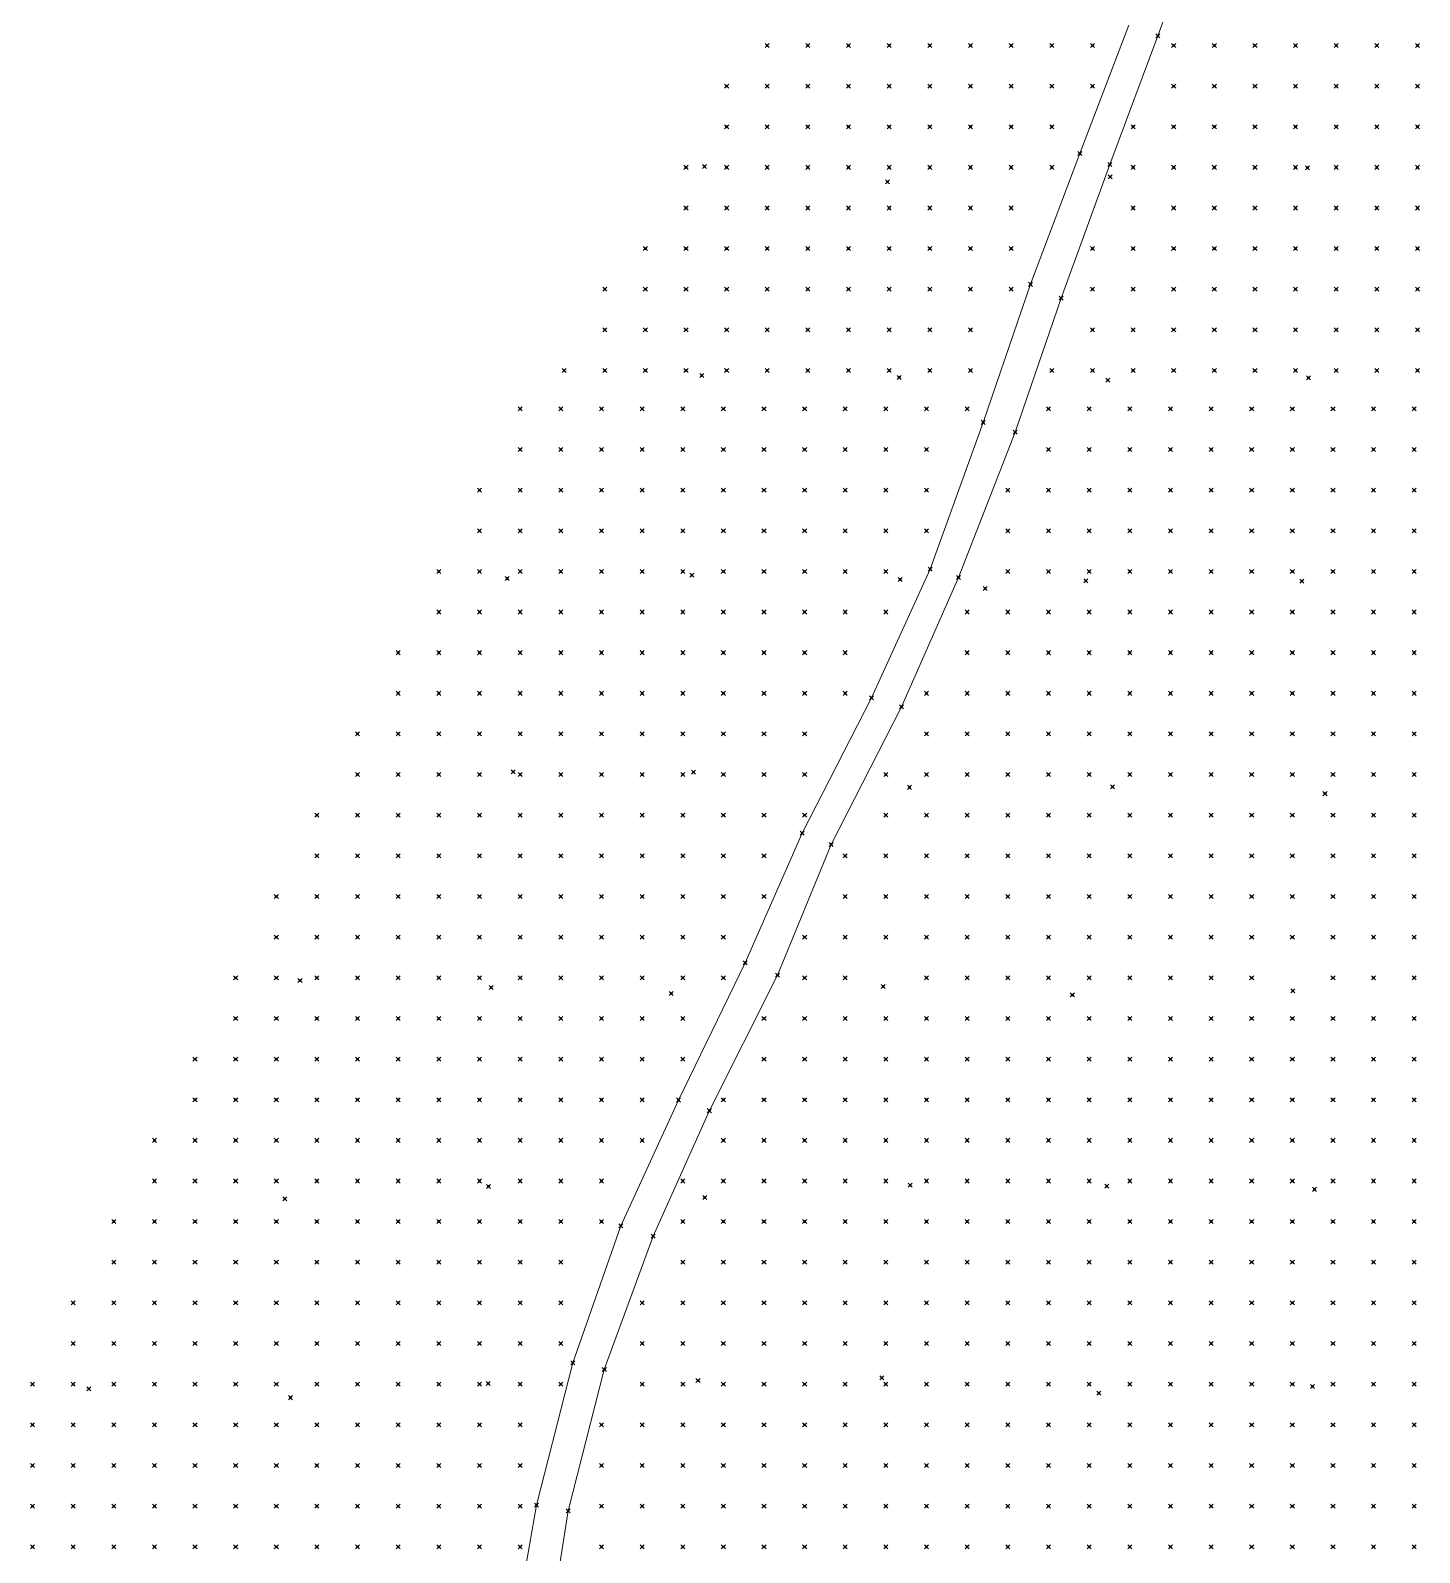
# Model space of a CAD drawing. Header units: metres. Extents: x 441556 to 446409, y 432338 to 461058.
# Drawn here: x 445358.5 to 445461, y 437478 to 437590.4 of the extents above; entities that cross this region are included whole.
import ezdxf

# ---------------------------------------------------------------- set-up
doc = ezdxf.new("R2010")
doc.units = ezdxf.units.M
doc.header["$MEASUREMENT"] = 0
doc.header["$PDMODE"] = 35
doc.header["$PDSIZE"] = 0.15
for name, color, linetype, lineweight in [('DTM-BRE-RevN_GRP_DRUM FORESTIER', 2, 'Continuous', 0), ('DTM-BRE-RevN_GRP_DRUM PIATRA', 2, 'Continuous', 0), ('DTM-NOK-RevN_LIDAR_co_lidar', 91, 'Continuous', 0), ('DTM-NOK-RevN_RTK', 32, 'Continuous', 0)]:
    doc.layers.add(name, color=color, linetype=linetype, lineweight=lineweight)

msp = doc.modelspace()

# ---------------------------------------------------------------- linework, layer by layer
at = {"layer": 'DTM-BRE-RevN_GRP_DRUM FORESTIER'}
for p, q in [((445435.901, 437581.277, 338.91), (445439.534, 437590.767, 339.29)), ((445432.261, 437571.632, 338.469), (445435.901, 437581.277, 338.91)), ((445428.781, 437561.444, 337.983), (445432.261, 437571.632, 338.469)), ((445424.861, 437550.616, 337.465), (445428.781, 437561.444, 337.983)), ((445420.537, 437541.121, 337.032), (445424.861, 437550.616, 337.465)), ((445415.414, 437531.119, 336.806), (445420.537, 437541.121, 337.032)), ((445411.202, 437521.546, 336.683), (445415.414, 437531.119, 336.806)), ((445406.292, 437511.43, 336.235), (445411.202, 437521.546, 336.683)), ((445402.034, 437502.148, 335.873), (445406.292, 437511.43, 336.235)), ((445398.491, 437492.031, 335.591), (445402.034, 437502.148, 335.873)), ((445395.8, 437481.534, 335.182), (445398.491, 437492.031, 335.591)), ((445393.929, 437470.751, 334.578), (445395.8, 437481.534, 335.182))]:
    msp.add_line(p, q, dxfattribs=at)
at = {"layer": 'DTM-BRE-RevN_GRP_DRUM PIATRA'}
for p, q in [((445441.664, 437589.969, 339.587), (445445.262, 437599.927, 339.653)), ((445438.129, 437580.479, 339.218), (445441.664, 437589.969, 339.587)), ((445434.52, 437570.601, 338.763), (445438.129, 437580.479, 339.218)), ((445431.127, 437560.721, 338.255), (445434.52, 437570.601, 338.763)), ((445426.942, 437550.002, 337.72), (445431.127, 437560.721, 338.255)), ((445422.746, 437540.452, 337.367), (445426.942, 437550.002, 337.72)), ((445417.55, 437530.298, 337.055), (445422.746, 437540.452, 337.367)), ((445413.602, 437520.647, 336.935), (445417.55, 437530.298, 337.055)), ((445408.565, 437510.645, 336.443), (445413.602, 437520.647, 336.935)), ((445404.414, 437501.382, 336.178), (445408.565, 437510.645, 336.443)), ((445400.813, 437491.544, 335.836), (445404.414, 437501.382, 336.178)), ((445398.143, 437481.119, 335.411), (445400.813, 437491.544, 335.836)), ((445396.507, 437470.64, 334.859), (445398.143, 437481.119, 335.411))]:
    msp.add_line(p, q, dxfattribs=at)
at = {"layer": 'DTM-NOK-RevN_LIDAR_co_lidar'}
for p in [(445412.839, 437589.262, 335.638), (445415.838, 437589.262, 336.121), (445418.838, 437589.262, 336.583), (445421.837, 437589.262, 336.993), (445424.837, 437589.262, 337.51), (445427.836, 437589.262, 338.003), (445430.835, 437589.262, 338.386), (445433.835, 437589.262, 338.784), (445436.834, 437589.262, 339.263), (445442.833, 437589.262, 340.041), (445445.832, 437589.262, 340.429), (445448.832, 437589.262, 340.84), (445451.831, 437589.262, 341.354), (445454.83, 437589.262, 341.798), (445457.83, 437589.262, 342.112), (445460.829, 437589.262, 342.436), (445409.84, 437586.262, 335.263), (445412.839, 437586.262, 335.743), (445415.838, 437586.262, 336.213), (445418.838, 437586.262, 336.68), (445421.837, 437586.262, 337.086), (445424.837, 437586.262, 337.597), (445427.836, 437586.262, 338.041), (445430.835, 437586.262, 338.386), (445433.835, 437586.262, 338.85), (445436.834, 437586.262, 339.25), (445442.833, 437586.262, 340.136), (445445.832, 437586.262, 340.538), (445448.832, 437586.262, 340.947), (445451.831, 437586.262, 341.433), (445454.83, 437586.262, 341.827), (445457.83, 437586.262, 342.138), (445460.829, 437586.262, 342.463), (445409.84, 437583.263, 335.385), (445412.839, 437583.263, 335.811), (445415.838, 437583.263, 336.329), (445418.838, 437583.263, 336.737), (445421.837, 437583.263, 337.175), (445424.837, 437583.263, 337.624), (445427.836, 437583.263, 338.059), (445430.835, 437583.263, 338.424), (445433.835, 437583.263, 338.899), (445439.833, 437583.263, 339.711), (445442.833, 437583.263, 340.165), (445445.832, 437583.263, 340.582), (445448.832, 437583.263, 341.029), (445451.831, 437583.263, 341.512), (445454.83, 437583.263, 341.853), (445457.83, 437583.263, 342.167), (445460.829, 437583.263, 342.471), (445406.84, 437580.264, 334.988), (445409.84, 437580.264, 335.442), (445412.839, 437580.264, 335.838), (445415.838, 437580.264, 336.333), (445418.838, 437580.264, 336.814), (445421.837, 437580.264, 337.297), (445424.837, 437580.264, 337.747), (445427.836, 437580.264, 338.093), (445430.835, 437580.264, 338.493), (445433.835, 437580.264, 338.919), (445439.833, 437580.264, 339.761), (445442.833, 437580.264, 340.198), (445445.832, 437580.264, 340.626), (445448.832, 437580.264, 341.04), (445451.831, 437580.264, 341.549), (445454.83, 437580.264, 341.885), (445457.83, 437580.264, 342.219), (445460.829, 437580.264, 342.516), (445406.84, 437577.264, 335.026), (445409.84, 437577.264, 335.453), (445412.839, 437577.264, 335.833), (445415.838, 437577.264, 336.271), (445418.838, 437577.264, 336.826), (445421.837, 437577.264, 337.408), (445424.837, 437577.264, 337.806), (445427.836, 437577.264, 338.128), (445430.835, 437577.264, 338.585), (445439.833, 437577.264, 339.801), (445442.833, 437577.264, 340.212), (445445.832, 437577.264, 340.644), (445448.832, 437577.264, 341.089), (445451.831, 437577.264, 341.551), (445454.83, 437577.264, 341.922), (445457.83, 437577.264, 342.257), (445460.829, 437577.264, 342.586), (445403.841, 437574.265, 334.656), (445406.84, 437574.265, 335.11), (445409.84, 437574.265, 335.474), (445412.839, 437574.265, 335.841), (445415.838, 437574.265, 336.286), (445418.838, 437574.265, 336.906), (445421.837, 437574.265, 337.433), (445424.837, 437574.265, 337.78), (445427.836, 437574.265, 338.158), (445430.835, 437574.265, 338.538), (445436.834, 437574.265, 339.347), (445439.833, 437574.265, 339.811), (445442.833, 437574.265, 340.238), (445445.832, 437574.265, 340.677), (445448.832, 437574.265, 341.088), (445451.831, 437574.265, 341.545), (445454.83, 437574.265, 341.973), (445457.83, 437574.265, 342.277), (445460.829, 437574.265, 342.649), (445400.842, 437571.266, 334.325), (445403.841, 437571.266, 334.752), (445406.84, 437571.266, 335.159), (445409.84, 437571.266, 335.515), (445412.839, 437571.266, 335.899), (445415.838, 437571.266, 336.404), (445418.838, 437571.266, 337.041), (445421.837, 437571.266, 337.462), (445424.837, 437571.266, 337.776), (445427.836, 437571.266, 338.227), (445430.835, 437571.266, 338.55), (445436.834, 437571.266, 339.384), (445439.833, 437571.266, 339.813), (445442.833, 437571.266, 340.26), (445445.832, 437571.266, 340.701), (445448.832, 437571.266, 341.104), (445451.831, 437571.266, 341.553), (445454.83, 437571.266, 341.981), (445457.83, 437571.266, 342.308), (445460.829, 437571.266, 342.714), (445400.842, 437568.266, 334.396), (445403.841, 437568.266, 334.853), (445406.84, 437568.266, 335.193), (445409.84, 437568.266, 335.525), (445412.839, 437568.266, 335.934), (445415.838, 437568.266, 336.488), (445418.838, 437568.266, 337.044), (445421.837, 437568.266, 337.453), (445424.837, 437568.266, 337.762), (445427.836, 437568.266, 338.2), (445436.834, 437568.266, 339.37), (445439.833, 437568.266, 339.785), (445442.833, 437568.266, 340.195), (445445.832, 437568.266, 340.667), (445448.832, 437568.266, 341.109), (445451.831, 437568.266, 341.531), (445454.83, 437568.266, 341.931), (445457.83, 437568.266, 342.303), (445460.829, 437568.266, 342.758), (445397.842, 437565.267, 334.026), (445400.842, 437565.267, 334.449), (445403.841, 437565.267, 334.84), (445406.84, 437565.267, 335.168), (445409.84, 437565.267, 335.512), (445412.839, 437565.267, 335.968), (445415.838, 437565.267, 336.543), (445418.838, 437565.267, 337.033), (445421.837, 437565.267, 337.363), (445424.837, 437565.267, 337.8), (445427.836, 437565.267, 338.153), (445433.835, 437565.267, 338.906), (445436.834, 437565.267, 339.346), (445439.833, 437565.267, 339.745), (445442.833, 437565.267, 340.203), (445445.832, 437565.267, 340.677), (445448.832, 437565.267, 341.125), (445451.831, 437565.267, 341.524), (445454.83, 437565.267, 341.918), (445457.83, 437565.267, 342.33), (445460.829, 437565.267, 342.784), (445394.601, 437562.443, 334.015), (445397.601, 437562.443, 334.386), (445400.6, 437562.443, 334.621), (445403.599, 437562.443, 334.804), (445406.599, 437562.443, 335.08), (445409.598, 437562.443, 335.59), (445412.597, 437562.443, 336.129), (445415.597, 437562.443, 336.591), (445418.596, 437562.443, 336.919), (445421.596, 437562.443, 337.243), (445424.595, 437562.443, 337.616), (445427.594, 437562.443, 338.01), (445433.593, 437562.443, 338.806), (445436.592, 437562.443, 339.174), (445439.592, 437562.443, 339.575), (445442.591, 437562.443, 340.071), (445445.591, 437562.443, 340.567), (445448.59, 437562.443, 340.923), (445451.589, 437562.443, 341.367), (445454.589, 437562.443, 341.799), (445457.588, 437562.443, 342.244), (445460.588, 437562.443, 342.666), (445394.601, 437559.443, 333.777), (445397.601, 437559.443, 334.235), (445400.6, 437559.443, 334.558), (445403.599, 437559.443, 334.776), (445406.599, 437559.443, 335.076), (445409.598, 437559.443, 335.501), (445412.597, 437559.443, 335.951), (445415.597, 437559.443, 336.46), (445418.596, 437559.443, 336.865), (445421.596, 437559.443, 337.288), (445424.595, 437559.443, 337.665), (445433.593, 437559.443, 338.738), (445436.592, 437559.443, 339.16), (445439.592, 437559.443, 339.604), (445442.591, 437559.443, 340.086), (445445.591, 437559.443, 340.552), (445448.59, 437559.443, 340.945), (445451.589, 437559.443, 341.375), (445454.589, 437559.443, 341.786), (445457.588, 437559.443, 342.176), (445460.588, 437559.443, 342.697), (445391.602, 437556.444, 333.448), (445394.601, 437556.444, 333.671), (445397.601, 437556.444, 333.987), (445400.6, 437556.444, 334.371), (445403.599, 437556.444, 334.779), (445406.599, 437556.444, 335.125), (445409.598, 437556.444, 335.479), (445412.597, 437556.444, 335.921), (445415.597, 437556.444, 336.383), (445418.596, 437556.444, 336.686), (445421.596, 437556.444, 337.125), (445424.595, 437556.444, 337.577), (445430.594, 437556.444, 338.356), (445433.593, 437556.444, 338.742), (445436.592, 437556.444, 339.161), (445439.592, 437556.444, 339.599), (445442.591, 437556.444, 340.049), (445445.591, 437556.444, 340.509), (445448.59, 437556.444, 340.967), (445451.589, 437556.444, 341.408), (445454.589, 437556.444, 341.847), (445457.588, 437556.444, 342.287), (445460.588, 437556.444, 342.867), (445391.602, 437553.445, 333.409), (445394.601, 437553.445, 333.697), (445397.601, 437553.445, 333.895), (445400.6, 437553.445, 334.246), (445403.599, 437553.445, 334.651), (445406.599, 437553.445, 334.999), (445409.598, 437553.445, 335.444), (445412.597, 437553.445, 336.054), (445415.597, 437553.445, 336.429), (445418.596, 437553.445, 336.7), (445421.596, 437553.445, 337.151), (445424.595, 437553.445, 337.629), (445430.594, 437553.445, 338.334), (445433.593, 437553.445, 338.758), (445436.592, 437553.445, 339.203), (445439.592, 437553.445, 339.682), (445442.591, 437553.445, 340.107), (445445.591, 437553.445, 340.496), (445448.59, 437553.445, 340.918), (445451.589, 437553.445, 341.267), (445454.589, 437553.445, 341.928), (445457.588, 437553.445, 342.731), (445460.588, 437553.445, 343.451), (445388.602, 437550.445, 332.796), (445391.602, 437550.445, 333.252), (445394.601, 437550.445, 333.636), (445397.601, 437550.445, 333.852), (445400.6, 437550.445, 334.24), (445403.599, 437550.445, 334.583), (445406.599, 437550.445, 334.977), (445409.598, 437550.445, 335.508), (445412.597, 437550.445, 336.076), (445415.597, 437550.445, 336.43), (445418.596, 437550.445, 336.881), (445421.596, 437550.445, 337.263), (445430.594, 437550.445, 338.466), (445433.593, 437550.445, 338.914), (445436.592, 437550.445, 339.312), (445439.592, 437550.445, 339.861), (445442.591, 437550.445, 340.328), (445445.591, 437550.445, 340.718), (445448.59, 437550.445, 341.068), (445451.589, 437550.445, 341.211), (445454.589, 437550.445, 342.028), (445457.588, 437550.445, 343.156), (445460.588, 437550.445, 343.877), (445388.602, 437547.446, 332.761), (445391.602, 437547.446, 333.219), (445394.601, 437547.446, 333.616), (445397.601, 437547.446, 333.783), (445400.6, 437547.446, 334.195), (445403.599, 437547.446, 334.67), (445406.599, 437547.446, 335.137), (445409.598, 437547.446, 335.693), (445412.597, 437547.446, 336.088), (445415.597, 437547.446, 336.488), (445418.596, 437547.446, 336.905), (445421.596, 437547.446, 337.281), (445427.594, 437547.446, 338.101), (445430.594, 437547.446, 338.561), (445433.593, 437547.446, 338.922), (445436.592, 437547.446, 339.372), (445439.592, 437547.446, 339.854), (445442.591, 437547.446, 340.214), (445445.591, 437547.446, 340.657), (445448.59, 437547.446, 341.064), (445451.589, 437547.446, 341.18), (445454.589, 437547.446, 341.714), (445457.588, 437547.446, 343.158), (445460.588, 437547.446, 343.994), (445385.603, 437544.447, 332.474), (445388.602, 437544.447, 332.757), (445391.602, 437544.447, 333.179), (445394.601, 437544.447, 333.586), (445397.601, 437544.447, 333.837), (445400.6, 437544.447, 334.206), (445403.599, 437544.447, 334.748), (445406.599, 437544.447, 335.325), (445409.598, 437544.447, 335.779), (445412.597, 437544.447, 336.1), (445415.597, 437544.447, 336.58), (445418.596, 437544.447, 337.001), (445427.594, 437544.447, 338.144), (445430.594, 437544.447, 338.586), (445433.593, 437544.447, 338.994), (445436.592, 437544.447, 339.439), (445439.592, 437544.447, 339.792), (445442.591, 437544.447, 340.127), (445445.591, 437544.447, 340.608), (445448.59, 437544.447, 341.048), (445451.589, 437544.447, 341.216), (445454.589, 437544.447, 341.789), (445457.588, 437544.447, 343.102), (445460.588, 437544.447, 343.861), (445385.603, 437541.447, 332.464), (445388.602, 437541.447, 332.79), (445391.602, 437541.447, 333.203), (445394.601, 437541.447, 333.587), (445397.601, 437541.447, 333.917), (445400.6, 437541.447, 334.29), (445403.599, 437541.447, 334.807), (445406.599, 437541.447, 335.361), (445409.598, 437541.447, 335.725), (445412.597, 437541.447, 336.191), (445415.597, 437541.447, 336.62), (445418.596, 437541.447, 336.946), (445424.595, 437541.447, 337.596), (445427.594, 437541.447, 338.163), (445430.594, 437541.447, 338.627), (445433.593, 437541.447, 339.036), (445436.592, 437541.447, 339.449), (445439.592, 437541.447, 339.811), (445442.591, 437541.447, 340.193), (445445.591, 437541.447, 340.673), (445448.59, 437541.447, 341.151), (445451.589, 437541.447, 341.376), (445454.589, 437541.447, 342.135), (445457.588, 437541.447, 343.231), (445460.588, 437541.447, 343.741), (445382.604, 437538.448, 332.215), (445385.603, 437538.448, 332.49), (445388.602, 437538.448, 332.843), (445391.602, 437538.448, 333.288), (445394.601, 437538.448, 333.691), (445397.601, 437538.448, 334.038), (445400.6, 437538.448, 334.415), (445403.599, 437538.448, 334.924), (445406.599, 437538.448, 335.355), (445409.598, 437538.448, 335.76), (445412.597, 437538.448, 336.27), (445415.597, 437538.448, 336.687), (445424.595, 437538.448, 337.752), (445427.594, 437538.448, 338.166), (445430.594, 437538.448, 338.593), (445433.593, 437538.448, 338.999), (445436.592, 437538.448, 339.374), (445439.592, 437538.448, 339.694), (445442.591, 437538.448, 340.228), (445445.591, 437538.448, 340.804), (445448.59, 437538.448, 341.217), (445451.589, 437538.448, 341.509), (445454.589, 437538.448, 342.337), (445457.588, 437538.448, 343.287), (445460.588, 437538.448, 343.68), (445382.604, 437535.448, 332.165), (445385.603, 437535.448, 332.533), (445388.602, 437535.448, 332.954), (445391.602, 437535.448, 333.381), (445394.601, 437535.448, 333.813), (445397.601, 437535.448, 334.199), (445400.6, 437535.448, 334.625), (445403.599, 437535.448, 335.095), (445406.599, 437535.448, 335.446), (445409.598, 437535.448, 335.989), (445412.597, 437535.448, 336.461), (445415.597, 437535.448, 336.812), (445421.596, 437535.448, 337.416), (445424.595, 437535.448, 338.008), (445427.594, 437535.448, 338.411), (445430.594, 437535.448, 338.753), (445433.593, 437535.448, 339.14), (445436.592, 437535.448, 339.444), (445439.592, 437535.448, 339.794), (445442.591, 437535.448, 340.474), (445445.591, 437535.448, 341.049), (445448.59, 437535.448, 341.34), (445451.589, 437535.448, 341.766), (445454.589, 437535.448, 342.496), (445457.588, 437535.448, 343.254), (445460.588, 437535.448, 343.655), (445379.604, 437532.449, 331.926), (445382.604, 437532.449, 332.256), (445385.603, 437532.449, 332.665), (445388.602, 437532.449, 333.091), (445391.602, 437532.449, 333.541), (445394.601, 437532.449, 333.967), (445397.601, 437532.449, 334.327), (445400.6, 437532.449, 334.773), (445403.599, 437532.449, 335.129), (445406.599, 437532.449, 335.692), (445409.598, 437532.449, 336.272), (445412.597, 437532.449, 336.64), (445415.597, 437532.449, 336.904), (445421.596, 437532.449, 337.588), (445424.595, 437532.449, 338.177), (445427.594, 437532.449, 338.537), (445430.594, 437532.449, 338.863), (445433.593, 437532.449, 339.286), (445436.592, 437532.449, 339.61), (445439.592, 437532.449, 340.012), (445442.591, 437532.449, 340.639), (445445.591, 437532.449, 341.17), (445448.59, 437532.449, 341.482), (445451.589, 437532.449, 341.95), (445454.589, 437532.449, 342.529), (445457.588, 437532.449, 343.071), (445460.588, 437532.449, 343.583), (445379.604, 437529.45, 331.983), (445382.604, 437529.45, 332.32), (445385.603, 437529.45, 332.768), (445388.602, 437529.45, 333.25), (445391.602, 437529.45, 333.733), (445394.601, 437529.45, 334.178), (445397.601, 437529.45, 334.562), (445400.6, 437529.45, 334.899), (445403.599, 437529.45, 335.289), (445406.599, 437529.45, 335.932), (445409.598, 437529.45, 336.378), (445412.597, 437529.45, 336.676), (445418.596, 437529.45, 337.304), (445421.596, 437529.45, 337.772), (445424.595, 437529.45, 338.24), (445427.594, 437529.45, 338.563), (445430.594, 437529.45, 338.942), (445433.593, 437529.45, 339.341), (445436.592, 437529.45, 339.648), (445439.592, 437529.45, 340.112), (445442.591, 437529.45, 340.679), (445445.591, 437529.45, 341.191), (445448.59, 437529.45, 341.654), (445451.589, 437529.45, 342.134), (445454.589, 437529.45, 342.716), (445457.588, 437529.45, 343.187), (445460.588, 437529.45, 343.576), (445376.605, 437526.45, 331.726), (445379.604, 437526.45, 332.09), (445382.604, 437526.45, 332.416), (445385.603, 437526.45, 332.938), (445388.602, 437526.45, 333.472), (445391.602, 437526.45, 333.959), (445394.601, 437526.45, 334.396), (445397.601, 437526.45, 334.744), (445400.6, 437526.45, 335.041), (445403.599, 437526.45, 335.569), (445406.599, 437526.45, 336.127), (445409.598, 437526.45, 336.447), (445412.597, 437526.45, 336.722), (445418.596, 437526.45, 337.394), (445421.596, 437526.45, 337.902), (445424.595, 437526.45, 338.297), (445427.594, 437526.45, 338.631), (445430.594, 437526.45, 339.035), (445433.593, 437526.45, 339.349), (445436.592, 437526.45, 339.532), (445439.592, 437526.45, 340.141), (445442.591, 437526.45, 340.742), (445445.591, 437526.45, 341.216), (445448.59, 437526.45, 341.7), (445451.589, 437526.45, 342.243), (445454.589, 437526.45, 342.841), (445457.588, 437526.45, 343.258), (445460.588, 437526.45, 343.577), (445376.605, 437523.451, 331.845), (445379.604, 437523.451, 332.208), (445382.604, 437523.451, 332.579), (445385.603, 437523.451, 333.122), (445388.602, 437523.451, 333.678), (445391.602, 437523.451, 334.207), (445394.601, 437523.451, 334.587), (445397.601, 437523.451, 334.829), (445400.6, 437523.451, 335.239), (445403.599, 437523.451, 335.836), (445406.599, 437523.451, 336.275), (445409.598, 437523.451, 336.564), (445415.597, 437523.451, 337.134), (445418.596, 437523.451, 337.534), (445421.596, 437523.451, 338.005), (445424.595, 437523.451, 338.338), (445427.594, 437523.451, 338.663), (445430.594, 437523.451, 339.07), (445433.593, 437523.451, 339.401), (445436.592, 437523.451, 339.687), (445439.592, 437523.451, 340.248), (445442.591, 437523.451, 340.768), (445445.591, 437523.451, 341.225), (445448.59, 437523.451, 341.695), (445451.589, 437523.451, 342.302), (445454.589, 437523.451, 342.838), (445457.588, 437523.451, 343.19), (445460.588, 437523.451, 343.527), (445373.606, 437520.452, 331.624), (445376.605, 437520.452, 331.963), (445379.604, 437520.452, 332.266), (445382.604, 437520.452, 332.774), (445385.603, 437520.452, 333.32), (445388.602, 437520.452, 333.822), (445391.602, 437520.452, 334.287), (445394.601, 437520.452, 334.583), (445397.601, 437520.452, 334.926), (445400.6, 437520.452, 335.427), (445403.599, 437520.452, 335.981), (445406.599, 437520.452, 336.333), (445409.598, 437520.452, 336.58), (445415.597, 437520.452, 337.221), (445418.596, 437520.452, 337.667), (445424.595, 437520.452, 338.379), (445427.594, 437520.452, 338.728), (445430.594, 437520.452, 339.095), (445433.593, 437520.452, 339.427), (445436.592, 437520.452, 339.843), (445439.592, 437520.452, 340.312), (445442.591, 437520.452, 340.72), (445445.591, 437520.452, 341.174), (445448.59, 437520.452, 341.729), (445454.589, 437520.452, 342.822), (445457.588, 437520.452, 343.126), (445460.588, 437520.452, 343.469), (445373.606, 437517.452, 331.767), (445376.605, 437517.452, 332.12), (445379.604, 437517.452, 332.391), (445382.604, 437517.452, 332.94), (445385.603, 437517.452, 333.461), (445388.602, 437517.452, 333.931), (445391.602, 437517.452, 334.291), (445394.601, 437517.452, 334.586), (445397.601, 437517.452, 334.993), (445400.6, 437517.452, 335.502), (445403.599, 437517.452, 336.006), (445406.599, 437517.452, 336.359), (445412.597, 437517.452, 336.972), (445415.597, 437517.452, 337.316), (445418.596, 437517.452, 337.809), (445421.596, 437517.452, 338.149), (445424.595, 437517.452, 338.446), (445427.594, 437517.452, 338.794), (445430.594, 437517.452, 339.112), (445433.593, 437517.452, 339.466), (445436.592, 437517.452, 339.903), (445439.592, 437517.452, 340.313), (445442.591, 437517.452, 340.706), (445445.591, 437517.452, 341.154), (445448.59, 437517.452, 341.779), (445451.589, 437517.452, 342.382), (445454.589, 437517.452, 342.777), (445457.588, 437517.452, 343.088), (445460.588, 437517.452, 343.462), (445370.606, 437514.453, 331.402), (445373.606, 437514.453, 331.859), (445376.605, 437514.453, 332.199), (445379.604, 437514.453, 332.539), (445382.604, 437514.453, 333.088), (445385.603, 437514.453, 333.576), (445388.602, 437514.453, 333.953), (445391.602, 437514.453, 334.269), (445394.601, 437514.453, 334.63), (445397.601, 437514.453, 335.059), (445400.6, 437514.453, 335.533), (445403.599, 437514.453, 335.977), (445406.599, 437514.453, 336.333), (445412.597, 437514.453, 337.043), (445415.597, 437514.453, 337.474), (445418.596, 437514.453, 337.873), (445421.596, 437514.453, 338.154), (445424.595, 437514.453, 338.475), (445427.594, 437514.453, 338.848), (445430.594, 437514.453, 339.149), (445433.593, 437514.453, 339.48), (445436.592, 437514.453, 339.905), (445439.592, 437514.453, 340.313), (445442.591, 437514.453, 340.704), (445445.591, 437514.453, 341.187), (445448.59, 437514.453, 341.844), (445451.589, 437514.453, 342.352), (445454.589, 437514.453, 342.684), (445457.588, 437514.453, 343.022), (445460.588, 437514.453, 343.446), (445370.606, 437511.453, 331.486), (445373.606, 437511.453, 331.904), (445376.605, 437511.453, 332.233), (445379.604, 437511.453, 332.622), (445382.604, 437511.453, 333.136), (445385.603, 437511.453, 333.569), (445388.602, 437511.453, 333.895), (445391.602, 437511.453, 334.271), (445394.601, 437511.453, 334.695), (445397.601, 437511.453, 335.12), (445400.6, 437511.453, 335.557), (445403.599, 437511.453, 335.995), (445409.598, 437511.453, 336.694), (445412.597, 437511.453, 337.085), (445415.597, 437511.453, 337.586), (445418.596, 437511.453, 337.884), (445421.596, 437511.453, 338.12), (445424.595, 437511.453, 338.449), (445427.594, 437511.453, 338.824), (445430.594, 437511.453, 339.169), (445433.593, 437511.453, 339.527), (445436.592, 437511.453, 339.956), (445439.592, 437511.453, 340.345), (445442.591, 437511.453, 340.688), (445445.591, 437511.453, 341.232), (445448.59, 437511.453, 341.889), (445451.589, 437511.453, 342.331), (445454.589, 437511.453, 342.646), (445457.588, 437511.453, 343.013), (445460.588, 437511.453, 343.445), (445367.607, 437508.454, 331.055), (445370.606, 437508.454, 331.572), (445373.606, 437508.454, 331.959), (445376.605, 437508.454, 332.285), (445379.604, 437508.454, 332.676), (445382.604, 437508.454, 333.095), (445385.603, 437508.454, 333.462), (445388.602, 437508.454, 333.882), (445391.602, 437508.454, 334.323), (445394.601, 437508.454, 334.746), (445397.601, 437508.454, 335.199), (445400.6, 437508.454, 335.647), (445403.599, 437508.454, 336.043), (445409.598, 437508.454, 336.727), (445412.597, 437508.454, 337.185), (445415.597, 437508.454, 337.571), (445418.596, 437508.454, 337.806), (445421.596, 437508.454, 338.072), (445424.595, 437508.454, 338.413), (445427.594, 437508.454, 338.771), (445430.594, 437508.454, 339.149), (445433.593, 437508.454, 339.53), (445436.592, 437508.454, 339.946), (445439.592, 437508.454, 340.287), (445442.591, 437508.454, 340.694), (445445.591, 437508.454, 341.371), (445448.59, 437508.454, 341.949), (445451.589, 437508.454, 342.304), (445454.589, 437508.454, 342.62), (445457.588, 437508.454, 343.019), (445460.588, 437508.454, 343.448), (445367.607, 437505.455, 331.138), (445370.606, 437505.455, 331.61), (445373.606, 437505.455, 331.984), (445376.605, 437505.455, 332.338), (445379.604, 437505.455, 332.695), (445382.604, 437505.455, 333.036), (445385.603, 437505.455, 333.405), (445388.602, 437505.455, 333.907), (445391.602, 437505.455, 334.355), (445394.601, 437505.455, 334.765), (445397.601, 437505.455, 335.235), (445400.6, 437505.455, 335.704), (445406.599, 437505.455, 336.445), (445409.598, 437505.455, 336.834), (445412.597, 437505.455, 337.295), (445415.597, 437505.455, 337.592), (445418.596, 437505.455, 337.825), (445421.596, 437505.455, 338.093), (445424.595, 437505.455, 338.4), (445427.594, 437505.455, 338.766), (445430.594, 437505.455, 339.163), (445433.593, 437505.455, 339.557), (445436.592, 437505.455, 339.934), (445439.592, 437505.455, 340.22), (445442.591, 437505.455, 340.765), (445445.591, 437505.455, 341.503), (445448.59, 437505.455, 341.999), (445451.589, 437505.455, 342.297), (445454.589, 437505.455, 342.625), (445457.588, 437505.455, 343.001), (445460.588, 437505.455, 343.419), (445364.607, 437502.455, 330.634), (445367.607, 437502.455, 331.176), (445370.606, 437502.455, 331.626), (445373.606, 437502.455, 332.001), (445376.605, 437502.455, 332.364), (445379.604, 437502.455, 332.675), (445382.604, 437502.455, 332.972), (445385.603, 437502.455, 333.4), (445388.602, 437502.455, 333.904), (445391.602, 437502.455, 334.329), (445394.601, 437502.455, 334.762), (445397.601, 437502.455, 335.261), (445400.6, 437502.455, 335.75), (445406.599, 437502.455, 336.547), (445409.598, 437502.455, 336.968), (445412.597, 437502.455, 337.358), (445415.597, 437502.455, 337.575), (445418.596, 437502.455, 337.804), (445421.596, 437502.455, 338.1), (445424.595, 437502.455, 338.462), (445427.594, 437502.455, 338.841), (445430.594, 437502.455, 339.209), (445433.593, 437502.455, 339.597), (445436.592, 437502.455, 339.962), (445439.592, 437502.455, 340.27), (445442.591, 437502.455, 340.888), (445445.591, 437502.455, 341.557), (445448.59, 437502.455, 341.946), (445451.589, 437502.455, 342.256), (445454.589, 437502.455, 342.627), (445457.588, 437502.455, 343.033), (445460.588, 437502.455, 343.46), (445364.607, 437499.456, 330.74), (445367.607, 437499.456, 331.248), (445370.606, 437499.456, 331.669), (445373.606, 437499.456, 332.03), (445376.605, 437499.456, 332.391), (445379.604, 437499.456, 332.661), (445382.604, 437499.456, 332.954), (445385.603, 437499.456, 333.398), (445388.602, 437499.456, 333.874), (445391.602, 437499.456, 334.3), (445394.601, 437499.456, 334.772), (445397.601, 437499.456, 335.295), (445406.599, 437499.456, 336.591), (445409.598, 437499.456, 337.074), (445412.597, 437499.456, 337.414), (445415.597, 437499.456, 337.594), (445418.596, 437499.456, 337.838), (445421.596, 437499.456, 338.129), (445424.595, 437499.456, 338.485), (445427.594, 437499.456, 338.89), (445430.594, 437499.456, 339.274), (445433.593, 437499.456, 339.66), (445436.592, 437499.456, 339.966), (445439.592, 437499.456, 340.328), (445442.591, 437499.456, 341.019), (445445.591, 437499.456, 341.593), (445448.59, 437499.456, 341.916), (445451.589, 437499.456, 342.258), (445454.589, 437499.456, 342.669), (445457.588, 437499.456, 343.07), (445460.588, 437499.456, 343.45), (445361.608, 437496.457, 330.391), (445364.607, 437496.457, 330.842), (445367.607, 437496.457, 331.308), (445370.606, 437496.457, 331.72), (445373.606, 437496.457, 332.13), (445376.605, 437496.457, 332.478), (445379.604, 437496.457, 332.699), (445382.604, 437496.457, 332.986), (445385.603, 437496.457, 333.433), (445388.602, 437496.457, 333.925), (445391.602, 437496.457, 334.379), (445394.601, 437496.457, 334.848), (445397.601, 437496.457, 335.365), (445403.599, 437496.457, 336.246), (445406.599, 437496.457, 336.645), (445409.598, 437496.457, 337.169), (445412.597, 437496.457, 337.448), (445415.597, 437496.457, 337.629), (445418.596, 437496.457, 337.896), (445421.596, 437496.457, 338.197), (445424.595, 437496.457, 338.547), (445427.594, 437496.457, 338.92), (445430.594, 437496.457, 339.282), (445433.593, 437496.457, 339.652), (445436.592, 437496.457, 339.952), (445439.592, 437496.457, 340.41), (445442.591, 437496.457, 341.123), (445445.591, 437496.457, 341.592), (445448.59, 437496.457, 341.874), (445451.589, 437496.457, 342.243), (445454.589, 437496.457, 342.694), (445457.588, 437496.457, 343.097), (445460.588, 437496.457, 343.442), (445361.608, 437493.457, 330.464), (445364.607, 437493.457, 330.913), (445367.607, 437493.457, 331.361), (445370.606, 437493.457, 331.817), (445373.606, 437493.457, 332.272), (445376.605, 437493.457, 332.543), (445379.604, 437493.457, 332.747), (445382.604, 437493.457, 333.094), (445385.603, 437493.457, 333.544), (445388.602, 437493.457, 334.016), (445391.602, 437493.457, 334.482), (445394.601, 437493.457, 334.965), (445397.601, 437493.457, 335.459), (445403.599, 437493.457, 336.282), (445406.599, 437493.457, 336.665), (445409.598, 437493.457, 337.193), (445412.597, 437493.457, 337.483), (445415.597, 437493.457, 337.68), (445418.596, 437493.457, 337.96), (445421.596, 437493.457, 338.251), (445424.595, 437493.457, 338.617), (445427.594, 437493.457, 338.982), (445430.594, 437493.457, 339.344), (445433.593, 437493.457, 339.679), (445436.592, 437493.457, 339.962), (445439.592, 437493.457, 340.557), (445442.591, 437493.457, 341.208), (445445.591, 437493.457, 341.584), (445448.59, 437493.457, 341.893), (445451.589, 437493.457, 342.267), (445454.589, 437493.457, 342.693), (445457.588, 437493.457, 343.101), (445460.588, 437493.457, 343.413), (445358.609, 437490.458, 330.125), (445361.608, 437490.458, 330.545), (445364.607, 437490.458, 330.978), (445367.607, 437490.458, 331.453), (445370.606, 437490.458, 331.971), (445373.606, 437490.458, 332.413), (445376.605, 437490.458, 332.589), (445379.604, 437490.458, 332.854), (445382.604, 437490.458, 333.273), (445385.603, 437490.458, 333.69), (445388.602, 437490.458, 334.045), (445391.602, 437490.458, 334.455), (445394.601, 437490.458, 334.942), (445397.601, 437490.458, 335.427), (445403.599, 437490.458, 336.223), (445406.599, 437490.458, 336.643), (445409.598, 437490.458, 337.158), (445412.597, 437490.458, 337.499), (445415.597, 437490.458, 337.783), (445418.596, 437490.458, 338.061), (445421.596, 437490.458, 338.406), (445424.595, 437490.458, 338.794), (445427.594, 437490.458, 339.134), (445430.594, 437490.458, 339.491), (445433.593, 437490.458, 339.782), (445436.592, 437490.458, 340.067), (445439.592, 437490.458, 340.728), (445442.591, 437490.458, 341.259), (445445.591, 437490.458, 341.522), (445448.59, 437490.458, 341.858), (445451.589, 437490.458, 342.303), (445454.589, 437490.458, 342.809), (445457.588, 437490.458, 343.195), (445460.588, 437490.458, 343.475), (445358.609, 437487.458, 330.202), (445361.608, 437487.458, 330.617), (445364.607, 437487.458, 331.031), (445367.607, 437487.458, 331.553), (445370.606, 437487.458, 332.082), (445373.606, 437487.458, 332.473), (445376.605, 437487.458, 332.67), (445379.604, 437487.458, 333.03), (445382.604, 437487.458, 333.435), (445385.603, 437487.458, 333.779), (445388.602, 437487.458, 334.15), (445391.602, 437487.458, 334.577), (445394.601, 437487.458, 334.997), (445400.6, 437487.458, 335.85), (445403.599, 437487.458, 336.256), (445406.599, 437487.458, 336.695), (445409.598, 437487.458, 337.207), (445412.597, 437487.458, 337.524), (445415.597, 437487.458, 337.789), (445418.596, 437487.458, 338.111), (445421.596, 437487.458, 338.526), (445424.595, 437487.458, 338.954), (445427.594, 437487.458, 339.309), (445430.594, 437487.458, 339.622), (445433.593, 437487.458, 339.925), (445436.592, 437487.458, 340.332), (445439.592, 437487.458, 340.932), (445442.591, 437487.458, 341.303), (445445.591, 437487.458, 341.515), (445448.59, 437487.458, 341.878), (445451.589, 437487.458, 342.408), (445454.589, 437487.458, 342.992), (445457.588, 437487.458, 343.327), (445460.588, 437487.458, 343.652), (445358.609, 437484.459, 330.251), (445361.608, 437484.459, 330.656), (445364.607, 437484.459, 331.136), (445367.607, 437484.459, 331.658), (445370.606, 437484.459, 332.146), (445373.606, 437484.459, 332.519), (445376.605, 437484.459, 332.731), (445379.604, 437484.459, 333.122), (445382.604, 437484.459, 333.538), (445385.603, 437484.459, 333.88), (445388.602, 437484.459, 334.267), (445391.602, 437484.459, 334.711), (445394.601, 437484.459, 335.067), (445400.6, 437484.459, 335.87), (445403.599, 437484.459, 336.273), (445406.599, 437484.459, 336.654), (445409.598, 437484.459, 337.046), (445412.597, 437484.459, 337.422), (445415.597, 437484.459, 337.784), (445418.596, 437484.459, 338.138), (445421.596, 437484.459, 338.533), (445424.595, 437484.459, 338.979), (445427.594, 437484.459, 339.385), (445430.594, 437484.459, 339.702), (445433.593, 437484.459, 340.013), (445436.592, 437484.459, 340.457), (445439.592, 437484.459, 340.976), (445442.591, 437484.459, 341.327), (445445.591, 437484.459, 341.603), (445448.59, 437484.459, 342.003), (445451.589, 437484.459, 342.49), (445454.589, 437484.459, 343.021), (445457.588, 437484.459, 343.376), (445460.588, 437484.459, 343.751), (445358.609, 437481.46, 330.338), (445361.608, 437481.46, 330.703), (445364.607, 437481.46, 331.186), (445367.607, 437481.46, 331.72), (445370.606, 437481.46, 332.166), (445373.606, 437481.46, 332.473), (445376.605, 437481.46, 332.691), (445379.604, 437481.46, 333.064), (445382.604, 437481.46, 333.543), (445385.603, 437481.46, 333.967), (445388.602, 437481.46, 334.377), (445391.602, 437481.46, 334.767), (445394.601, 437481.46, 335.088), (445400.6, 437481.46, 335.775), (445403.599, 437481.46, 336.159), (445406.599, 437481.46, 336.568), (445409.598, 437481.46, 336.943), (445412.597, 437481.46, 337.351), (445415.597, 437481.46, 337.749), (445418.596, 437481.46, 338.093), (445421.596, 437481.46, 338.452), (445424.595, 437481.46, 338.869), (445427.594, 437481.46, 339.342), (445430.594, 437481.46, 339.737), (445433.593, 437481.46, 340.074), (445436.592, 437481.46, 340.563), (445439.592, 437481.46, 341.026), (445442.591, 437481.46, 341.392), (445445.591, 437481.46, 341.723), (445448.59, 437481.46, 342.075), (445451.589, 437481.46, 342.489), (445454.589, 437481.46, 342.944), (445457.588, 437481.46, 343.375), (445460.588, 437481.46, 343.826), (445358.609, 437478.46, 330.423), (445361.608, 437478.46, 330.776), (445364.607, 437478.46, 331.281), (445367.607, 437478.46, 331.736), (445370.606, 437478.46, 332.056), (445373.606, 437478.46, 332.333), (445376.605, 437478.46, 332.596), (445379.604, 437478.46, 332.979), (445382.604, 437478.46, 333.474), (445385.603, 437478.46, 333.927), (445388.602, 437478.46, 334.349), (445391.602, 437478.46, 334.702), (445394.601, 437478.46, 335.001), (445400.6, 437478.46, 335.635), (445403.599, 437478.46, 336.009), (445406.599, 437478.46, 336.458), (445409.598, 437478.46, 336.933), (445412.597, 437478.46, 337.349), (445415.597, 437478.46, 337.713), (445418.596, 437478.46, 338.044), (445421.596, 437478.46, 338.413), (445424.595, 437478.46, 338.863), (445427.594, 437478.46, 339.363), (445430.594, 437478.46, 339.763), (445433.593, 437478.46, 340.123), (445436.592, 437478.46, 340.626), (445439.592, 437478.46, 341.063), (445442.591, 437478.46, 341.442), (445445.591, 437478.46, 341.792), (445448.59, 437478.46, 342.106), (445451.589, 437478.46, 342.509), (445454.589, 437478.46, 342.944), (445457.588, 437478.46, 343.358), (445460.588, 437478.46, 343.797)]:
    msp.add_point(p, dxfattribs=at)
at = {"layer": 'DTM-NOK-RevN_RTK'}
for p in [(445441.664, 437589.969, 339.587), (445435.901, 437581.277, 338.91), (445408.214, 437580.33, 334.963), (445438.129, 437580.479, 339.218), (445452.702, 437580.237, 341.341), (445421.712, 437579.203, 336.978), (445438.152, 437579.566, 339.209), (445432.261, 437571.632, 338.469), (445434.52, 437570.601, 338.763), (445408.015, 437564.904, 335.009), (445422.577, 437564.763, 337.134), (445437.972, 437564.556, 339.264), (445452.773, 437564.722, 341.344), (445428.781, 437561.444, 337.983), (445431.127, 437560.721, 338.255), (445393.644, 437549.911, 333.191), (445407.271, 437550.164, 334.805), (445422.639, 437549.856, 337.156), (445424.861, 437550.616, 337.465), (445426.942, 437550.002, 337.72), (445436.344, 437549.747, 339.213), (445452.3, 437549.717, 341.536), (445428.918, 437549.181, 337.833), (445420.537, 437541.121, 337.032), (445422.746, 437540.452, 337.367), (445394.091, 437535.651, 333.585), (445407.39, 437535.62, 335.272), (445423.334, 437534.507, 337.533), (445438.318, 437534.541, 339.679), (445454, 437534.042, 342.269), (445415.414, 437531.119, 336.806), (445417.55, 437530.298, 337.055), (445411.202, 437521.546, 336.683), (445413.602, 437520.647, 336.935), (445378.352, 437520.248, 331.942), (445392.467, 437519.739, 334.362), (445421.397, 437519.809, 338.076), (445451.62, 437519.482, 342.468), (445405.755, 437519.288, 336.2), (445435.352, 437519.185, 339.616), (445406.292, 437511.43, 336.235), (445408.565, 437510.645, 336.443), (445392.272, 437505.057, 334.296), (445423.39, 437505.143, 338.156), (445437.906, 437505.068, 340.029), (445453.221, 437504.839, 342.45), (445377.228, 437504.139, 332.271), (445408.222, 437504.244, 336.566), (445402.034, 437502.148, 335.873), (445404.414, 437501.382, 336.178), (445398.491, 437492.031, 335.591), (445400.813, 437491.544, 335.836), (445392.232, 437490.514, 334.553), (445407.728, 437490.728, 336.75), (445421.288, 437490.935, 338.214), (445453.078, 437490.284, 342.532), (445362.76, 437490.109, 330.525), (445377.646, 437489.463, 332.529), (445437.314, 437489.798, 340.044), (445395.8, 437481.534, 335.182), (445398.143, 437481.119, 335.411)]:
    msp.add_point(p, dxfattribs=at)

doc.saveas('drawing.dxf')
